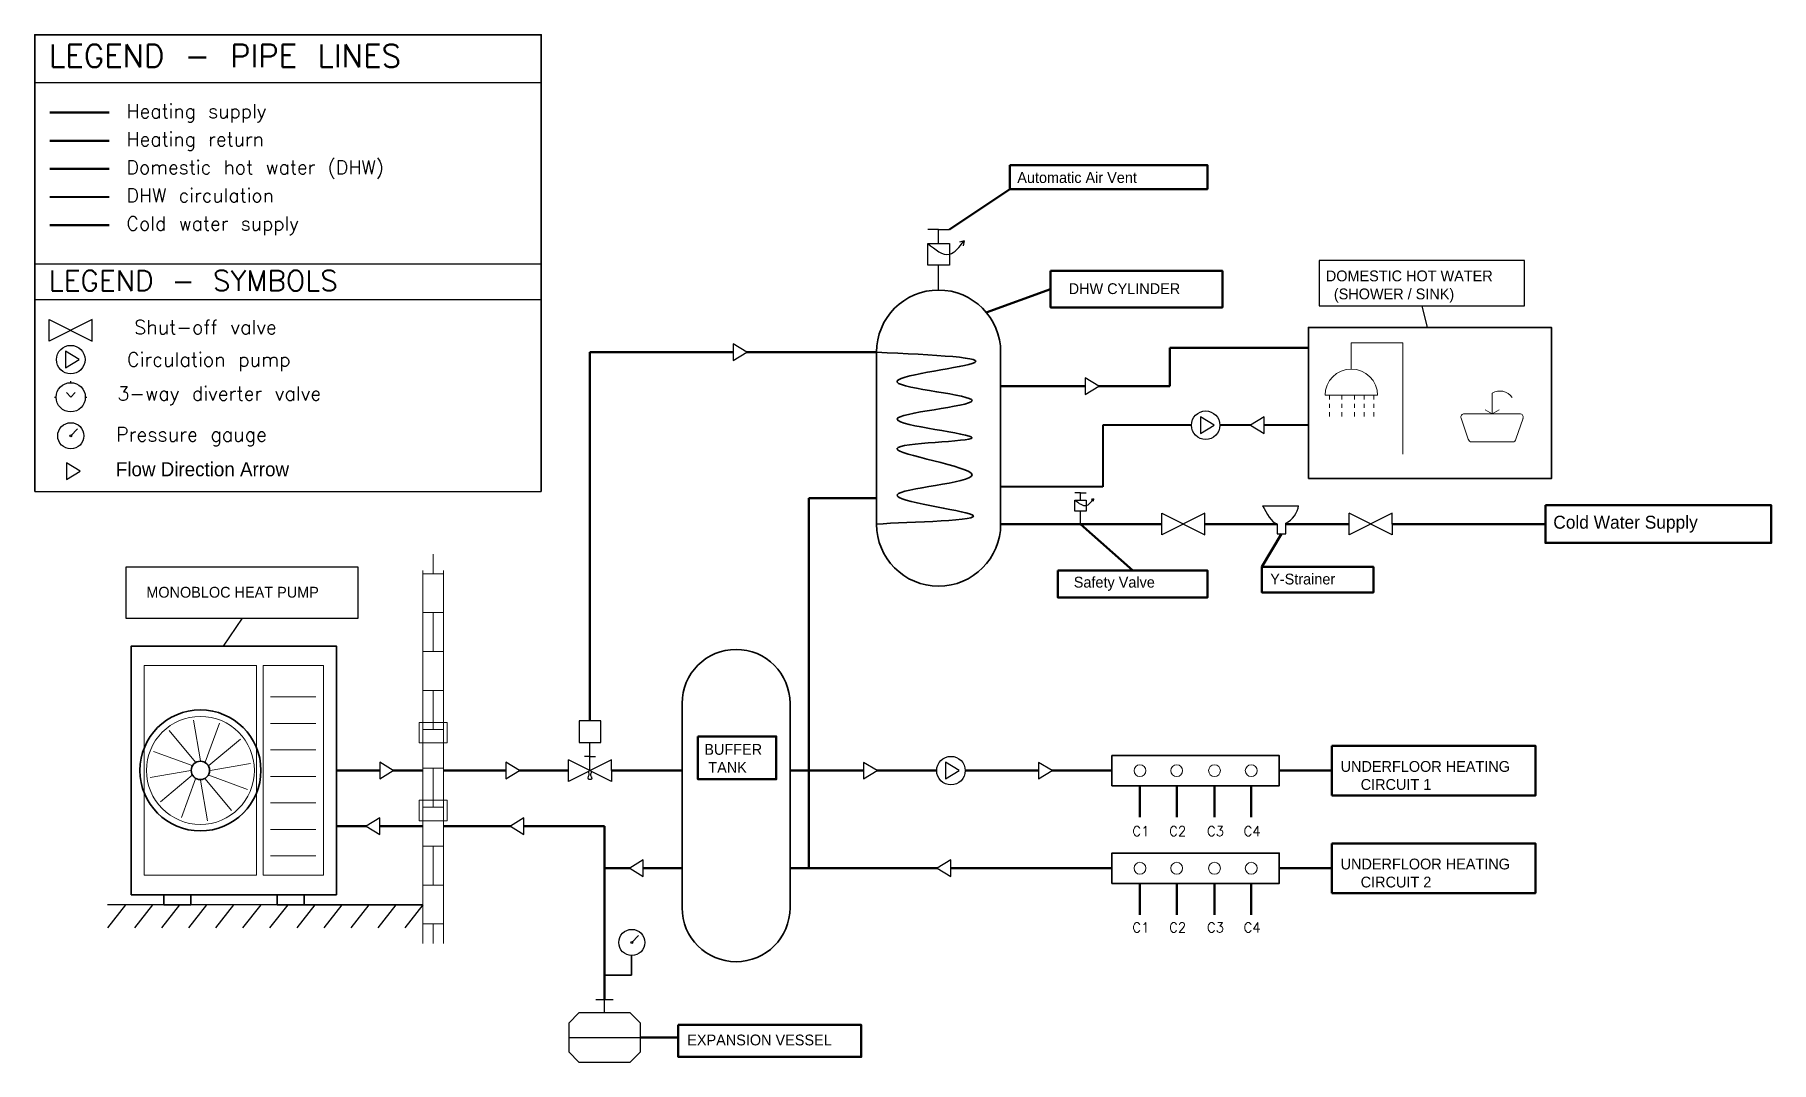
# Model space of a CAD drawing. Header units: millimetres. Extents: x 2606 to 18686, y 800 to 10307.
import ezdxf

# ---------------------------------------------------------------- set-up
doc = ezdxf.new("R2010")
doc.units = ezdxf.units.MM
doc.linetypes.add('DHW_DASH', pattern=[0])
for name, color, linetype, lineweight, true_color in [('1', 7, 'Continuous', 50, 0x18c9d8), ('10', 7, 'Continuous', 25, 0xff3030), ('2', 7, 'Continuous', 50, 0xffd400), ('3', 7, 'Continuous', 40, 0xc05ce6), ('8', 7, 'Continuous', 50, 0x1677f2), ('9', 7, 'Continuous', 50, 0xff3030)]:
    doc.layers.add(name, color=color, linetype=linetype, lineweight=lineweight, true_color=true_color)
for name, color, linetype, lineweight in [('11', 8, 'Continuous', 18), ('12', 7, 'Continuous', 30), ('13', 7, 'Continuous', 25), ('14', 8, 'Continuous', 18), ('4', 7, 'Continuous', 35), ('5', 8, 'Continuous', 18), ('6', 8, 'Continuous', 25), ('7', 7, 'Continuous', 25)]:
    doc.layers.add(name, color=color, linetype=linetype, lineweight=lineweight)
doc.styles.add('TECH', font='txt.shx')

# ---------------------------------------------------------------- blocks, each defined once
blk = doc.blocks.new('*U5')
at = {"layer": '6'}
blk.add_line((0, 0), (167, 211), dxfattribs=at)
blk = doc.blocks.new('*U6')
at = {"layer": '6', "color": 0, "linetype": 'ByBlock', "lineweight": -2, "transparency": 16777216, "rotation": 180}
for p in [(3446, 2255), (3696, 2255), (3947, 2255), (4197, 2255), (4447, 2255), (4698, 2255), (4948, 2255), (5199, 2255), (5449, 2255), (5699, 2255), (5950, 2255), (6200, 2255)]:
    blk.add_blockref('*U5', p, dxfattribs=at)
blk = doc.blocks.new('CIRCULATION_PUMP')
blk.add_lwpolyline([(160, 110), (390, 250), (160, 390)], close=True)
blk.add_circle((250, 250), 240)
blk = doc.blocks.new('PRESSURE_GAUGE')
blk.add_line((250, 250), (365, 365))
for radius in [220, 18]:
    blk.add_circle((250, 250), radius)
blk = doc.blocks.new('THREE_WAY_DIVERTER')
for p, q in [((300, 570), (300, 600)), ((0, 300), (30, 300)), ((570, 300), (600, 300))]:
    blk.add_line(p, q)
blk.add_lwpolyline([(220, 390), (300, 300), (380, 390)])
blk.add_circle((300, 300), 270)
blk = doc.blocks.new('w')
at = {"layer": '4'}
for p, q in [((-575, 575), (-575, 2165)), ((575, 575), (575, 2165))]:
    blk.add_line(p, q, dxfattribs=at)
for centre, start, end in [((0, 2165), 0, 180), ((0, 575), 180, 0)]:
    blk.add_arc(centre, 575, start, end, dxfattribs=at)
blk.add_open_spline([(-575, 2165), (-45, 2140), (909, 2096), (-1013, 1883), (987, 1715), (-1074, 1553), (995, 1343), (-1076, 1321), (1000, 1002), (-1032, 860), (990, 610), (-272, 594), (-575, 575)], degree=3, knots=[0, 0, 0, 0, 891.582908, 1606.452517, 2321.322127, 3036.191737, 3751.061347, 4452.112249, 5187.674234, 5905.955874, 6624.237513, 7513.587933, 7513.587933, 7513.587933, 7513.587933], dxfattribs=at)

msp = doc.modelspace()

# ---------------------------------------------------------------- linework, layer by layer
for p, q in [((10975, 8504), (10875, 8504)), ((10975, 8376), (10975, 8504)), ((10975, 8504), (11075, 8504)), ((11211, 8400), (11168, 8387)), ((11211, 8400), (11204, 8355)), ((10975, 7945), (10975, 8176)), ((9200, 7370), (9074, 7447)), ((9074, 7447), (9074, 7293)), ((9074, 7293), (9200, 7370)), ((12459, 7057), (12333, 7134)), ((12333, 7134), (12333, 6980)), ((12333, 6980), (12459, 7057)), ((13990, 6772), (13864, 6695)), ((13990, 6618), (13990, 6772)), ((13864, 6695), (13990, 6618)), ((3027, 6269), (2901, 6346)), ((2901, 6346), (2901, 6192)), ((2901, 6192), (3027, 6269)), ((12290, 6068), (12238, 6068)), ((12290, 6002), (12290, 6068)), ((12290, 6068), (12341, 6068)), ((12411, 6014), (12389, 6008)), ((12411, 6014), (12408, 5991)), ((12290, 5780), (12290, 5899)), ((5926, 3500), (5800, 3577)), ((5800, 3577), (5800, 3423)), ((7095, 3499), (6968, 3576)), ((6968, 3576), (6968, 3422)), ((10405, 3498), (10279, 3575)), ((10279, 3575), (10279, 3421)), ((12027, 3498), (11901, 3575)), ((11901, 3575), (11901, 3421)), ((5800, 3423), (5926, 3500)), ((6968, 3422), (7095, 3499)), ((10279, 3421), (10405, 3498)), ((11901, 3421), (12027, 3498)), ((5800, 3061), (5674, 2984)), ((5800, 2907), (5800, 3061)), ((7136, 3061), (7010, 2984)), ((7136, 2907), (7136, 3061)), ((5674, 2984), (5800, 2907)), ((7010, 2984), (7136, 2907)), ((8241, 2672), (8115, 2595)), ((8115, 2595), (8241, 2518)), ((8241, 2518), (8241, 2672)), ((11090, 2672), (10963, 2595)), ((10963, 2595), (11090, 2518)), ((11090, 2518), (11090, 2672)), ((7802, 1380), (7963, 1380)), ((7882, 1256), (7882, 1380)), ((7645, 1256), (7550, 1161)), ((7550, 1161), (7550, 895)), ((8120, 1256), (7645, 1256)), ((8215, 1161), (8120, 1256)), ((8215, 895), (8215, 1161)), ((7550, 895), (7645, 800)), ((8120, 800), (8215, 895)), ((7645, 800), (8120, 800))]:
    msp.add_line(p, q)
for points in [[(10875, 8376), (11075, 8376), (11075, 8176), (10875, 8176)], [(12238, 6002), (12341, 6002), (12341, 5899), (12238, 5899)]]:
    msp.add_lwpolyline(points, close=True)
for points in [[(10875, 8376), (11075, 8276), (11211, 8400)], [(12238, 6002), (12341, 5951), (12411, 6014)]]:
    msp.add_spline(points, degree=3)
at = {"layer": '1'}
for p, q in [((2746, 8547), (3296, 8547)), ((11550, 5780), (13042, 5780)), ((11550, 5780), (12290, 5780)), ((13242, 5780), (13243, 5780)), ((13442, 5780), (14109, 5780)), ((14191, 5780), (14776, 5780)), ((14976, 5780), (14976, 5780)), ((15176, 5780), (15604, 5780)), ((15604, 5780), (16594, 5780))]:
    msp.add_line(p, q, dxfattribs=at)
at = {"layer": '10'}
for p, q in [((15450, 7800), (15500, 7600)), ((4525, 4910), (4350, 4650))]:
    msp.add_line(p, q, dxfattribs=at)
for points in [[(14500, 7800), (16400, 7800), (16400, 8220), (14500, 8220)], [(3450, 4910), (5600, 4910), (5600, 5380), (3450, 5380)]]:
    msp.add_lwpolyline(points, close=True, dxfattribs=at)
at = {"layer": '14'}
for p, q in [((6295, 5320), (6295, 5500)), ((6200, 1900), (6200, 5350)), ((6200, 5320), (6390, 5320)), ((6390, 1900), (6390, 5350)), ((6200, 4960), (6390, 4960)), ((6295, 4780), (6295, 4960)), ((6295, 4600), (6295, 4780)), ((6200, 4600), (6390, 4600)), ((6200, 4240), (6390, 4240)), ((6295, 4060), (6295, 4240)), ((6295, 3880), (6295, 4060)), ((6200, 3880), (6390, 3880)), ((6200, 3520), (6390, 3520)), ((6295, 3340), (6295, 3520)), ((6295, 3160), (6295, 3340)), ((6200, 3160), (6390, 3160)), ((6200, 2800), (6390, 2800)), ((6295, 2620), (6295, 2800)), ((6295, 2440), (6295, 2620)), ((6200, 2440), (6390, 2440)), ((6200, 2080), (6390, 2080)), ((6295, 1900), (6295, 2080))]:
    msp.add_line(p, q, dxfattribs=at)
at = {"layer": '2'}
for p, q in [((2746, 9067), (3296, 9067)), ((14400, 7410), (13116, 7410)), ((13116, 7410), (13116, 7057)), ((12333, 7057), (11550, 7057)), ((13116, 7057), (12459, 7057))]:
    msp.add_line(p, q, dxfattribs=at)
at = {"layer": '3', "linetype": 'DHW_DASH'}
msp.add_line((2746, 8807), (3296, 8807), dxfattribs=at)
at = {"layer": '3'}
for p, q in [((12497, 6695), (12497, 6124)), ((13316, 6695), (12497, 6695)), ((13864, 6695), (13580, 6695)), ((14400, 6695), (13990, 6695)), ((12497, 6124), (11550, 6124))]:
    msp.add_line(p, q, dxfattribs=at)
at = {"layer": '4'}
for p, q in [((8600, 2230), (8600, 4120)), ((9600, 2230), (9600, 4120)), ((8133, 1605), (8133, 1788)), ((7882, 1605), (8133, 1605))]:
    msp.add_line(p, q, dxfattribs=at)
msp.add_lwpolyline([(7296, 6082), (7296, 10307), (2606, 10307), (2606, 6082)], dxfattribs=at)
for points in [[(14400, 6200), (16650, 6200), (16650, 7600), (14400, 7600)], [(3500, 2350), (5400, 2350), (5400, 4650), (3500, 4650)], [(12580, 3358), (14130, 3358), (14130, 3638), (12580, 3638)], [(12580, 2455), (14130, 2455), (14130, 2735), (12580, 2735)], [(3800, 2255), (4050, 2255), (4050, 2350), (3800, 2350)], [(4850, 2255), (5100, 2255), (5100, 2350), (4850, 2350)]]:
    msp.add_lwpolyline(points, close=True, dxfattribs=at)
for radius in [560, 85]:
    msp.add_circle((4140, 3500), radius, dxfattribs=at)
for centre, start, end in [((9100, 4120), 0, 180), ((9100, 2230), 180, 360)]:
    msp.add_arc(centre, 500, start, end, dxfattribs=at)
at = {"layer": '5'}
for p, q in [((2606, 9867), (5706, 9867)), ((2606, 8187), (5706, 8187)), ((15274, 7456), (14797, 7456)), ((14797, 7456), (14797, 7213)), ((15274, 6427), (15274, 7456)), ((14554, 6971), (15040, 6971)), ((14596, 6971), (14596, 6932)), ((14709, 6971), (14709, 6932)), ((14828, 6971), (14828, 6932)), ((14916, 6971), (14916, 6932)), ((15004, 6971), (15004, 6932)), ((16100, 6800), (16100, 6991)), ((14596, 6893), (14596, 6854)), ((14596, 6815), (14596, 6776)), ((14709, 6893), (14709, 6854)), ((14709, 6815), (14709, 6776)), ((14828, 6893), (14828, 6854)), ((14828, 6815), (14828, 6776)), ((14916, 6893), (14916, 6854)), ((14916, 6815), (14916, 6776)), ((15004, 6893), (15004, 6854)), ((15004, 6815), (15004, 6776)), ((15880, 6565), (15814, 6760)), ((15842, 6800), (16358, 6800)), ((16100, 6800), (16025, 6800)), ((16100, 6800), (16036, 6837)), ((16100, 6800), (16165, 6837)), ((16320, 6565), (16387, 6760)), ((16100, 6540), (15910, 6540)), ((16100, 6540), (16291, 6540)), ((4790, 4180), (5210, 4180)), ((4095, 3578), (3851, 3870)), ((4140, 3590), (4075, 3965)), ((4185, 3578), (4316, 3936)), ((4790, 3935), (5210, 3935)), ((4218, 3545), (4510, 3789)), ((4062, 3545), (3704, 3676)), ((4230, 3500), (4605, 3565)), ((4790, 3690), (5210, 3690)), ((4050, 3500), (3675, 3435)), ((4062, 3455), (3770, 3211)), ((4095, 3422), (3964, 3064)), ((4140, 3410), (4205, 3035)), ((4185, 3422), (4429, 3130)), ((4218, 3455), (4576, 3324)), ((4790, 3445), (5210, 3445)), ((4790, 3200), (5210, 3200)), ((4790, 2955), (5210, 2955)), ((4790, 2710), (5210, 2710))]:
    msp.add_line(p, q, dxfattribs=at)
for points in [[(3620, 2530), (4660, 2530), (4660, 4470), (3620, 4470)], [(4720, 2530), (5280, 2530), (5280, 4470), (4720, 4470)], [(6165, 3755), (6425, 3755), (6425, 3945), (6165, 3945)], [(6165, 3035), (6425, 3035), (6425, 3225), (6165, 3225)]]:
    msp.add_lwpolyline(points, close=True, dxfattribs=at)
for centre, radius in [((4140, 3500), 500), ((12840, 3498), 55), ((13180, 3498), 55), ((13530, 3498), 55), ((13870, 3498), 55), ((12840, 2595), 55), ((13180, 2595), 55), ((13530, 2595), 55), ((13870, 2595), 55)]:
    msp.add_circle(centre, radius, dxfattribs=at)
for centre, radius, start, end in [((14797, 6971), 243, 0, 180), ((16173, 6876), 135, 33.5087, 122.3878), ((15842, 6770), 30, 90, 198.7978), ((16358, 6770), 30, 341.2508, 90), ((15910, 6570), 30, 189.659, 270), ((16291, 6570), 30, 270, 350.3948)]:
    msp.add_arc(centre, radius, start, end, dxfattribs=at)
at = {"layer": '6'}
for p, q in [((6200, 2255), (3279, 2255)), ((5100, 2255), (6200, 2255))]:
    msp.add_line(p, q, dxfattribs=at)
at = {"layer": '7'}
for p, q in [((2606, 9867), (7296, 9867)), ((2606, 8187), (7296, 8187)), ((2606, 8187), (2606, 7859)), ((2606, 7859), (7296, 7859)), ((2606, 6082), (7296, 6082)), ((14776, 5680), (14776, 5880)), ((15176, 5880), (14776, 5680)), ((15176, 5680), (14776, 5880)), ((15176, 5780), (15176, 5880)), ((15176, 5780), (15176, 5680)), ((7747, 3499), (7747, 3760)), ((7547, 3398), (7547, 3598)), ((7947, 3598), (7547, 3398)), ((7947, 3398), (7547, 3598)), ((7747, 3629), (7697, 3629)), ((7747, 3629), (7797, 3629)), ((7947, 3498), (7947, 3598)), ((8600, 3498), (7947, 3498)), ((7947, 3498), (7947, 3398)), ((3800, 2255), (4050, 2255)), ((4850, 2255), (5100, 2255)), ((4850, 2255), (5100, 2255)), ((7550, 1028), (8215, 1028))]:
    msp.add_line(p, q, dxfattribs=at)
for points in [[(3139, 7573), (3139, 7673), (2739, 7473), (2739, 7673), (3139, 7473), (3139, 7573)], [(13442, 5780), (13442, 5880), (13042, 5680), (13042, 5880), (13442, 5680), (13442, 5780)]]:
    msp.add_lwpolyline(points, dxfattribs=at)
msp.add_lwpolyline([(7647, 3760), (7847, 3760), (7847, 3960), (7647, 3960)], close=True, dxfattribs=at)
msp.add_open_spline([(7729, 3489), (7733, 3483), (7747, 3464), (7706, 3416), (7789, 3420), (7744, 3449), (7762, 3487), (7764, 3490)], degree=3, knots=[0, 0, 0, 0, 21.848812, 68.576943, 104.185689, 150.954241, 166.03539, 166.03539, 166.03539, 166.03539], dxfattribs=at)
at = {"layer": '8'}
for p, q in [((2746, 9327), (3296, 9327)), ((9773, 2595), (9773, 6018)), ((9773, 6018), (10400, 6018)), ((5674, 2984), (5400, 2984)), ((6200, 2984), (5800, 2984)), ((7010, 2984), (6390, 2984)), ((7882, 2984), (7136, 2984)), ((7882, 2595), (7882, 2984)), ((7882, 1380), (7882, 2595)), ((8115, 2595), (7882, 2595)), ((8600, 2595), (8241, 2595)), ((9600, 2595), (10963, 2595)), ((9600, 2595), (9773, 2595)), ((11090, 2595), (12580, 2595)), ((12840, 2455), (12840, 2165)), ((13180, 2455), (13180, 2165)), ((13530, 2455), (13530, 2165)), ((13870, 2455), (13870, 2165))]:
    msp.add_line(p, q, dxfattribs=at)
at = {"layer": '9'}
for p, q in [((2746, 9587), (3296, 9587)), ((11075, 8504), (11634, 8879)), ((12013, 7953), (11417, 7737)), ((7747, 3960), (7747, 7370)), ((9074, 7370), (7747, 7370)), ((10400, 7370), (9200, 7370)), ((12290, 5780), (12773, 5351)), ((14150, 5688), (13969, 5383)), ((14682, 3728), (14616, 3728)), ((14616, 3728), (14616, 3268)), ((5800, 3500), (5400, 3500)), ((6200, 3500), (5926, 3500)), ((6968, 3499), (6390, 3499)), ((7547, 3499), (7095, 3499)), ((7747, 3499), (7746, 3499)), ((8600, 3498), (7947, 3498)), ((7947, 3498), (8600, 3498)), ((9600, 3498), (10279, 3498)), ((10405, 3498), (10958, 3498)), ((11222, 3498), (11901, 3498)), ((12027, 3498), (12580, 3498)), ((14130, 3498), (14502, 3498)), ((14502, 3498), (14616, 3498)), ((12840, 3358), (12840, 3068)), ((13180, 3358), (13180, 3068)), ((13530, 3358), (13530, 3068)), ((13870, 3358), (13870, 3068)), ((14682, 3268), (14616, 3268)), ((14682, 2825), (14616, 2825)), ((14616, 2825), (14616, 2365)), ((14130, 2595), (14502, 2595)), ((14502, 2595), (14616, 2595)), ((14682, 2365), (14616, 2365)), ((8215, 1028), (8564, 1028))]:
    msp.add_line(p, q, dxfattribs=at)
for points in [[(11634, 9101), (13465, 9101), (13465, 8879), (11634, 8879)], [(12013, 8122), (13603, 8122), (13603, 7784), (12013, 7784)], [(16594, 5954), (18686, 5954), (18686, 5606), (16594, 5606)], [(12080, 5351), (13465, 5351), (13465, 5099), (12080, 5099)], [(13969, 5383), (15001, 5383), (15001, 5147), (13969, 5147)], [(8747, 3815), (9472, 3815), (9472, 3418), (8747, 3418)], [(8564, 1145), (10259, 1145), (10259, 850), (8564, 850)]]:
    msp.add_lwpolyline(points, close=True, dxfattribs=at)
for points in [[(14682, 3728), (16501, 3728), (16501, 3268), (14682, 3268)], [(14682, 2825), (16501, 2825), (16501, 2365), (14682, 2365)]]:
    msp.add_lwpolyline(points, dxfattribs=at)
at = {"layer": 'Defpoints'}
for p, q in [((13976, 5950), (14308, 5950)), ((14109, 5780), (14109, 5688)), ((14109, 5688), (14191, 5688)), ((14191, 5688), (14191, 5788))]:
    msp.add_line(p, q, dxfattribs=at)
for points in [[(13976, 5950), (14016, 5876), (14056, 5801), (14109, 5780)], [(14191, 5788), (14248, 5817), (14304, 5887), (14308, 5950)]]:
    msp.add_open_spline(points, degree=3, dxfattribs=at)

# ---------------------------------------------------------------- block references
at = {"layer": '12'}
for name, p, xscale, yscale in [('CIRCULATION_PUMP', (2802, 7164), 0.55, 0.55), ('THREE_WAY_DIVERTER', (2789, 6803), 0.5, 0.5), ('CIRCULATION_PUMP', (13311, 6557), 0.55, 0.55), ('PRESSURE_GAUGE', (2802, 6459), 0.55, 0.55), ('CIRCULATION_PUMP', (10952, 3361), 0.55, 0.55), ('PRESSURE_GAUGE', (7997, 1771), 0.55, 0.55)]:
    msp.add_blockref(name, p, dxfattribs=dict(at, xscale=xscale, yscale=yscale))
at = {"layer": '6'}
msp.add_blockref('*U6', (0, 0), dxfattribs=at)
at = {"layer": '7'}
msp.add_blockref('w', (10975, 5205), dxfattribs=at)

# ---------------------------------------------------------------- texts
at = {"layer": '11', "style": 'TECH'}
for s, p in [('C1', (12770, 2893)), ('C2', (13110, 2893)), ('C3', (13460, 2893)), ('C4', (13800, 2893)), ('C1', (12770, 2002)), ('C2', (13110, 2002)), ('C3', (13460, 2002)), ('C4', (13800, 2002))]:
    msp.add_text(s, height=90, dxfattribs=at).set_placement(p)
at = {"layer": '13', "style": 'TECH'}
for s, height, p in [('LEGEND - PIPE LINES', 210, (2736, 10007)), ('Heating supply', 128, (3456, 9537)), ('Heating return', 128, (3456, 9277)), ('Domestic hot water (DHW)', 128, (3456, 9017)), ('DHW circulation', 128, (3456, 8757)), ('Cold water supply', 128, (3456, 8497)), ('LEGEND - SYMBOLS', 190, (2736, 7937)), ('Shut-off valve', 130, (3527, 7537)), ('Circulation pump', 130, (3460, 7238)), ('3-way diverter valve', 130, (3371, 6922)), ('Pressure gauge', 130, (3358, 6545))]:
    msp.add_text(s, height=height, dxfattribs=at).set_placement(p)
at = {"layer": '7', "insert": (3357, 6352), "char_height": 130, "attachment_point": 1}
msp.add_mtext_dynamic_manual_height_columns('Flow Direction Arrow', width=103702.61, gutter_width=650, heights=[0], dxfattribs=at)
at = {"layer": '9', "attachment_point": 1}
for s, width, gutter_width, insert, char_height in [('Automatic Air Vent', 67089.66, 500, (11704, 9036), 100), ('DOMESTIC HOT WATER ^J  (SHOWER / SINK)', 97048.51, 500, (14561, 8126), 100), ('DHW CYLINDER', 109111.94, 500, (12180, 8008), 100), ('Cold Water Supply', 75724.57, 600, (16667, 5857), 120), ('Y-Strainer', 43747.23, 500, (14046, 5321), 100), ('MONOBLOC HEAT PUMP', 100562.84, 500, (3639, 5199), 100), ('Safety Valve', 62302.94, 500, (12227, 5292), 100), ('BUFFER\\P TANK', 93040.46, 500, (8806, 3745), 100), ('UNDERFLOOR HEATING^J     CIRCUIT 1', 53280.62, 500, (14698, 3587), 100), ('UNDERFLOOR HEATING^J     CIRCUIT 2', 53280.62, 500, (14698, 2684), 100), ('EXPANSION VESSEL', 63772.11, 500, (8648, 1056), 100)]:
    msp.add_mtext_dynamic_manual_height_columns(s, width=width, gutter_width=gutter_width, heights=[0], dxfattribs=dict(at, insert=insert, char_height=char_height))

doc.saveas('drawing.dxf')
